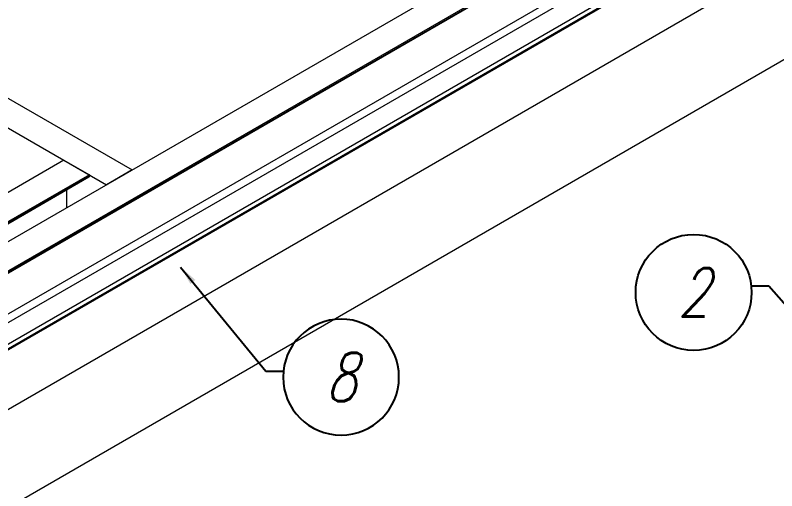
# Model space of a CAD drawing. Header units: millimetres. Extents: x -2122 to 22797, y 3569 to 89276.
# Drawn here: x 7118 to 8695, y 80293 to 81278 of the extents above; entities that cross this region are included whole.
import ezdxf
from ezdxf.enums import TextEntityAlignment as Align

# ---------------------------------------------------------------- set-up
doc = ezdxf.new("R2010")
doc.units = ezdxf.units.MM
doc.header["$LTSCALE"] = 20
doc.layers.add('IA-TEXT', color=2, linetype='Continuous')
doc.layers.add('IA-TRAZ', color=8, linetype='Continuous', lineweight=5)
doc.styles.add('ING-AMB', font='romans.shx', dxfattribs={"width": 0.75, "oblique": 15})
doc.styles.add('SALVADOR', font='romans.shx', dxfattribs={"width": 0.75, "oblique": 15})
doc.dimstyles.new('ING-AMB 16', dxfattribs={"dimscale": 16, "dimtxt": 3, "dimasz": 2.5, "dimexe": 1, "dimexo": 1, "dimgap": 1, "dimtad": 1, "dimdec": 0, "dimzin": 0, "dimdsep": 46, "dimtxsty": 'ING-AMB', "dimcen": 0.1, "dimclrd": 7, "dimclre": 7, "dimclrt": 2, "dimadec": 0, "dimazin": 0, "dimtfac": 1, "dimtdec": 0, "dimtmove": 0, "dimatfit": 0, "dimfxl": 1.25, "dimtfill": 1, "dimtolj": 1, "dimtzin": 0, "dimarcsym": 1})

# ---------------------------------------------------------------- blocks, each defined once
blk = doc.blocks.new('EJE')
blk.add_circle((0, 6), 6)
at = {"style": 'SALVADOR', "oblique": 15, "width": 0.75}
blk.add_attdef('N', text='', height=5, dxfattribs=at).set_placement((0, 6), align=Align.MIDDLE)
blk = doc.blocks.new('A$C6cb7b9ed')
at = {"color": 0, "linetype": 'Continuous', "lineweight": 0, "extrusion": (2.77556e-16, 0.816497, 0.57735)}
for p, q in [((194.5, 5678.5), (-1852.6, 4496.6)), ((195.7, 5683.5), (-1851.3, 4501.7)), ((195.7, 5681.2), (-1851.3, 4499.3)), ((148.7, 5567.4), (-1898.4, 4385.5)), ((156.2, 5553.7), (-1890.9, 4371.8)), ((191.8, 5529.7), (-1855.2, 4347.8)), ((195.7, 5522.6), (-1851.3, 4340.7)), ((-1851.3, 4215.9), (407.9, 5520.2)), ((195.7, 5520.2), (-1851.3, 4338.4)), ((-497.4, 5344.6), (-1904.4, 4532.3)), ((407.9, 5316.1), (-1851.3, 4011.8)), ((-1659.8, 5308.6), (-1109.8, 4991)), ((-1697.3, 5268.9), (-1162.9, 4960.4)), ((-1251.3, 5011.4), (-1679.2, 4764.4)), ((-1251.3, 5011.4), (-1198.2, 4980.8)), ((-1109.8, 4991), (-1162.9, 4960.4)), ((-1198.2, 4980.8), (-1649.6, 4720.2)), ((-1198.2, 4978.5), (-1649.6, 4717.9)), ((-1199.5, 4975.8), (-1649.6, 4715.9)), ((-1198.2, 4980.8), (-1198.2, 4978.5)), ((-1245.3, 4949.3), (-1245.3, 4912.8))]:
    blk.add_line(p, q, dxfattribs=at)
at = {"color": 0, "linetype": 'Continuous', "lineweight": 0, "extrusion": (1.33067e-16, 2.69122e-16, -1)}
blk.add_ellipse((-1202.5, 4980.9), major_axis=(3, -5.2), ratio=0.57735, start_param=-0.785398, end_param=0, dxfattribs=at)

msp = doc.modelspace()

# ---------------------------------------------------------------- block references
at = {"layer": 'IA-TEXT', "xscale": 20, "yscale": 20, "zscale": 20}
msp.add_blockref('EJE', (8522.8, 80584), dxfattribs=at).add_auto_attribs({'N': '2'})
at = {"layer": 'IA-TEXT'}
ref = msp.add_blockref('EJE', (7792.7, 80408.6, 10192.1), dxfattribs=dict(at, xscale=-20, yscale=20, zscale=20))
ref.add_attrib('N', '8', dxfattribs={"layer": '0', "height": 100, "style": 'SALVADOR', "oblique": 15, "width": 0.75}).set_placement((7792.7, 80528.6, 10192.1), align=Align.MIDDLE)
at = {"layer": 'IA-TRAZ'}
msp.add_blockref('A$C6cb7b9ed', (8469.8, 75966.5, 10192.1), dxfattribs=at)

# ---------------------------------------------------------------- leaders
at = {"layer": 'IA-TEXT'}
for points in [[(7460.6, 80756.4, 10192.1), (7637.2, 80541.2, 10192.1), (7673.4, 80541.2, 10192.1)], [(8794.3, 80584.8), (8678.3, 80716.6), (8642.1, 80716.6)]]:
    msp.add_leader(points, dimstyle='ING-AMB 16', override={"dimgap": 1, "dimtad": 0}, dxfattribs=at)

doc.saveas('drawing.dxf')
